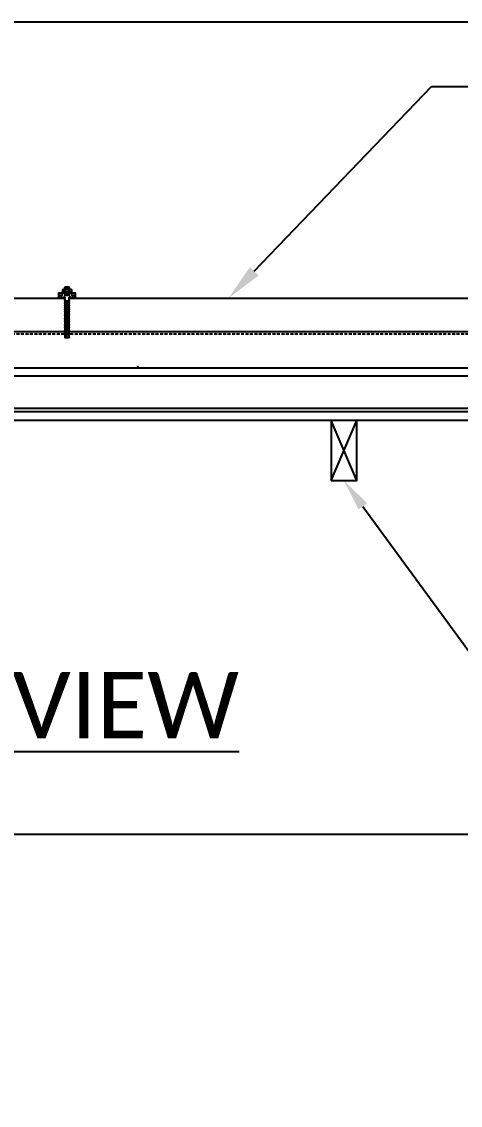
# Model space of a CAD drawing. Header units: inches. Extents: x -456 to 658, y -232 to 0.
# Drawn here: x -108.7 to -72.1, y -90.4 to 0 of the extents above; entities that cross this region are included whole.
import ezdxf
from ezdxf import colors
from ezdxf.entities.mleader import LeaderData, LeaderLine
from ezdxf.math import Vec2, Vec3

# ---------------------------------------------------------------- set-up
doc = ezdxf.new("R2010")
doc.units = ezdxf.units.IN
doc.header["$MEASUREMENT"] = 0
doc.set_wipeout_variables(frame=1)
doc.linetypes.add('HIDDEN', pattern=[0.375, 0.25, -0.125])
doc.layers.add('_Defpoints', color=7, linetype='Continuous', lineweight=25, plot=False)
doc.layers.add('IR_MOD', color=3, linetype='Continuous')
doc.layers.add('IR_RACK_MIDCLAMP', color=212, linetype='Continuous')
doc.styles.get("Standard").update_dxf_attribs({"font": 'arial.ttf'})
doc.styles.add('Tahoma', font='tahoma.ttf')

# ---------------------------------------------------------------- blocks, each defined once
blk = doc.blocks.new('*U25')
for p, q in [((0, 0), (1.5, 3.5)), ((1.5, 0), (0, 3.5))]:
    blk.add_line(p, q)
blk.add_lwpolyline([(0, 0), (1.5, 0), (1.5, 3.5), (0, 3.5)], close=True)
blk = doc.blocks.new('IR_Clamp Mid IG Front')
at = {"linetype": 'HIDDEN'}
blk.add_lwpolyline([(-0.5, 0), (0.5, 0), (0.5, 0.118), (-0.5, 0.118)], close=True, dxfattribs=at)
for points in [[(-0.5, -0.087, 0.414179), (-0.47, -0.117), (-0.452, -0.117, -0.196787), (-0.431, -0.125), (-0.405, -0.151), (-0.379, -0.125, -0.197061), (-0.358, -0.117), (-0.317, -0.117, -0.196787), (-0.296, -0.125), (-0.255, -0.166), (-0.214, -0.125, -0.197061), (-0.193, -0.117), (-0.16, -0.117, -0.414179), (-0.13, -0.146), (-0.13, -0.309, 0.414179), (-0.1, -0.338), (0.1, -0.338, 0.414248), (0.13, -0.308), (0.13, -0.147, -0.414248), (0.16, -0.117), (0.193, -0.117, -0.196787), (0.214, -0.125), (0.255, -0.166), (0.296, -0.125, -0.197061), (0.317, -0.117), (0.358, -0.117, -0.196787), (0.379, -0.125), (0.405, -0.151), (0.431, -0.125, -0.197061), (0.452, -0.117), (0.47, -0.117, 0.414248), (0.5, -0.087), (0.5, 0.118), (-0.5, 0.118)], [(-0.47, -0.137), (-0.452, -0.137, -0.196787), (-0.431, -0.146), (-0.405, -0.172), (-0.405, -0.151), (-0.431, -0.125, 0.196787), (-0.452, -0.117), (-0.47, -0.117, -0.414179), (-0.5, -0.087), (-0.5, -0.107, 0.414179)], [(-0.405, -0.151), (-0.405, -0.172), (-0.379, -0.146, -0.197061), (-0.358, -0.137), (-0.317, -0.137, -0.196787), (-0.296, -0.146), (-0.255, -0.186), (-0.255, -0.166), (-0.296, -0.125, 0.196787), (-0.317, -0.117), (-0.358, -0.117, 0.197061), (-0.379, -0.125)], [(-0.255, -0.166), (-0.255, -0.186), (-0.214, -0.146, -0.197061), (-0.193, -0.137), (-0.16, -0.137, -0.414179), (-0.13, -0.167), (-0.13, -0.146, 0.414179), (-0.16, -0.117), (-0.193, -0.117, 0.197061), (-0.214, -0.125)], [(-0.1, -0.359), (0.1, -0.359, 0.414248), (0.13, -0.329), (0.13, -0.308, -0.414248), (0.1, -0.338), (-0.1, -0.338, -0.414179), (-0.13, -0.309), (-0.13, -0.329, 0.414179)], [(0.13, -0.147), (0.13, -0.167, -0.414248), (0.16, -0.137), (0.193, -0.137, -0.196787), (0.214, -0.146), (0.255, -0.186), (0.255, -0.166), (0.214, -0.125, 0.196787), (0.193, -0.117), (0.16, -0.117, 0.414248)], [(0.255, -0.166), (0.255, -0.186), (0.296, -0.146, -0.197061), (0.317, -0.137), (0.358, -0.137, -0.196787), (0.379, -0.146), (0.405, -0.172), (0.405, -0.151), (0.379, -0.125, 0.196787), (0.358, -0.117), (0.317, -0.117, 0.197061), (0.296, -0.125)], [(0.405, -0.151), (0.405, -0.172), (0.431, -0.146, -0.197061), (0.452, -0.137), (0.47, -0.137, 0.414248), (0.5, -0.107), (0.5, -0.087, -0.414248), (0.47, -0.117), (0.452, -0.117, 0.197061), (0.431, -0.125)]]:
    blk.add_lwpolyline(points, format="xyb", close=True)
blk = doc.blocks.new('*U24')
for points in [[(-0.095, 0.65), (0.095, 0.65), (0.125, 0.629), (0.125, 0.621), (0.095, 0.6), (-0.095, 0.6), (-0.125, 0.621), (-0.125, 0.629)], [(-0.095, 0.6), (0.095, 0.6), (0.125, 0.579), (0.125, 0.571), (0.095, 0.55), (-0.095, 0.55), (-0.125, 0.571), (-0.125, 0.579)], [(-0.095, 0.55), (0.095, 0.55), (0.125, 0.529), (0.125, 0.521), (0.095, 0.5), (-0.095, 0.5), (-0.125, 0.521), (-0.125, 0.529)], [(-0.095, 0.5), (0.095, 0.5), (0.125, 0.479), (0.125, 0.471), (0.095, 0.45), (-0.095, 0.45), (-0.125, 0.471), (-0.125, 0.479)], [(-0.095, 0.45), (0.095, 0.45), (0.125, 0.429), (0.125, 0.421), (0.095, 0.4), (-0.095, 0.4), (-0.125, 0.421), (-0.125, 0.429)], [(-0.095, 0.4), (0.095, 0.4), (0.125, 0.379), (0.125, 0.371), (0.095, 0.35), (-0.095, 0.35), (-0.125, 0.371), (-0.125, 0.379)], [(-0.095, 0.35), (0.095, 0.35), (0.125, 0.329), (0.125, 0.321), (0.095, 0.3), (-0.095, 0.3), (-0.125, 0.321), (-0.125, 0.329)], [(-0.095, 0.3), (0.095, 0.3), (0.125, 0.279), (0.125, 0.271), (0.095, 0.25), (-0.095, 0.25), (-0.125, 0.271), (-0.125, 0.279)], [(-0.095, 0.25), (0.095, 0.25), (0.125, 0.229), (0.125, 0.221), (0.095, 0.2), (-0.095, 0.2), (-0.125, 0.221), (-0.125, 0.229)], [(-0.095, 0.2), (0.095, 0.2), (0.125, 0.179), (0.125, 0.171), (0.095, 0.15), (-0.095, 0.15), (-0.125, 0.171), (-0.125, 0.179)], [(-0.095, 0.15), (0.095, 0.15), (0.125, 0.129), (0.125, 0.121), (0.095, 0.1), (-0.095, 0.1), (-0.125, 0.121), (-0.125, 0.129)], [(-0.095, 0.1), (0.095, 0.1), (0.125, 0.079), (0.125, 0.071), (0.095, 0.05), (-0.095, 0.05), (-0.125, 0.071), (-0.125, 0.079)], [(-0.095, 0.05), (0.095, 0.05), (0.125, 0.029), (0.125, 0.021), (0.095, 0), (-0.095, 0), (-0.125, 0.021), (-0.125, 0.029)], [(-0.095, 0), (0.095, 0), (0.125, -0.021), (0.125, -0.029), (0.095, -0.05), (-0.095, -0.05), (-0.125, -0.029), (-0.125, -0.021)], [(-0.095, -0.05), (0.095, -0.05), (0.125, -0.071), (0.125, -0.079), (0.095, -0.1), (-0.095, -0.1), (-0.125, -0.079), (-0.125, -0.071)], [(-0.095, -0.1), (0.095, -0.1), (0.125, -0.121), (0.125, -0.129), (0.095, -0.15), (-0.095, -0.15), (-0.125, -0.129), (-0.125, -0.121)], [(-0.095, -0.15), (0.095, -0.15), (0.125, -0.171), (0.125, -0.179), (0.095, -0.2), (-0.095, -0.2), (-0.125, -0.179), (-0.125, -0.171)], [(-0.095, -0.2), (0.095, -0.2), (0.125, -0.221), (0.125, -0.229), (0.095, -0.25), (-0.095, -0.25), (-0.125, -0.229), (-0.125, -0.221)], [(-0.095, -0.25), (0.095, -0.25), (0.125, -0.271), (0.125, -0.279), (0.095, -0.3), (-0.095, -0.3), (-0.125, -0.279), (-0.125, -0.271)], [(-0.095, -0.3), (0.095, -0.3), (0.125, -0.321), (0.125, -0.329), (0.095, -0.35), (-0.095, -0.35), (-0.125, -0.329), (-0.125, -0.321)], [(-0.095, -0.35), (0.095, -0.35), (0.125, -0.371), (0.125, -0.379), (0.095, -0.4), (-0.095, -0.4), (-0.125, -0.379), (-0.125, -0.371)], [(-0.095, -0.4), (0.095, -0.4), (0.125, -0.421), (0.125, -0.429), (0.095, -0.45), (-0.095, -0.45), (-0.125, -0.429), (-0.125, -0.421)], [(-0.095, -0.45), (0.095, -0.45), (0.125, -0.479), (0.095, -0.5), (-0.095, -0.5), (-0.125, -0.479), (-0.125, -0.471)], [(-0.095, -0.5), (0.095, -0.5), (0.125, -0.521), (0.125, -0.529), (0.095, -0.55), (-0.095, -0.55), (-0.125, -0.529), (-0.125, -0.521)], [(-0.095, -0.55), (0.095, -0.55), (0.125, -0.571), (0.125, -0.579), (0.095, -0.6), (-0.095, -0.6), (-0.125, -0.579), (-0.125, -0.571)], [(-0.095, -0.6), (0.095, -0.6), (0.125, -0.621), (0.125, -0.629), (0.095, -0.65), (-0.095, -0.65), (-0.125, -0.629), (-0.125, -0.621)], [(-0.095, -0.65), (0.095, -0.65), (0.125, -0.671), (0.125, -0.679), (0.095, -0.7), (-0.095, -0.7), (-0.125, -0.679), (-0.125, -0.671)], [(-0.095, -0.7), (0.095, -0.7), (0.125, -0.721), (0.125, -0.729), (0.095, -0.75), (-0.095, -0.75), (-0.125, -0.729), (-0.125, -0.721)], [(-0.095, -0.75), (0.095, -0.75), (0.125, -0.771), (0.125, -0.779), (0.095, -0.8), (-0.095, -0.8), (-0.125, -0.779), (-0.125, -0.771)], [(-0.095, -0.8), (0.095, -0.8), (0.125, -0.821), (0.125, -0.829), (0.095, -0.85), (-0.095, -0.85), (-0.125, -0.829), (-0.125, -0.821)], [(-0.095, -0.85), (0.095, -0.85), (0.125, -0.871), (0.125, -0.879), (0.095, -0.9), (-0.095, -0.9), (-0.125, -0.879), (-0.125, -0.871)], [(-0.095, -0.9), (0.095, -0.9), (0.125, -0.921), (0.125, -0.929), (0.095, -0.95), (-0.095, -0.95), (-0.125, -0.929), (-0.125, -0.921)], [(-0.095, -0.95), (0.095, -0.95), (0.125, -0.971), (0.125, -0.979), (0.095, -1), (-0.095, -1), (-0.125, -0.979), (-0.125, -0.971)], [(-0.095, -1), (0.095, -1), (0.125, -1.021), (0.125, -1.029), (0.095, -1.05), (-0.095, -1.05), (-0.125, -1.029), (-0.125, -1.021)], [(-0.095, -1.05), (0.095, -1.05), (0.125, -1.071), (0.125, -1.079), (0.095, -1.1), (-0.095, -1.1), (-0.125, -1.079), (-0.125, -1.071)], [(-0.095, -1.1), (0.095, -1.1), (0.125, -1.121), (0.125, -1.129), (0.095, -1.15), (-0.095, -1.15), (-0.125, -1.129), (-0.125, -1.121)], [(-0.095, -1.15), (0.095, -1.15), (0.125, -1.171), (0.125, -1.179), (0.095, -1.2), (-0.095, -1.2), (-0.125, -1.179), (-0.125, -1.171)], [(-0.095, -1.2), (0.095, -1.2), (0.125, -1.221), (0.125, -1.229), (0.095, -1.25), (-0.095, -1.25), (-0.125, -1.229), (-0.125, -1.221)], [(-0.095, -1.25), (0.095, -1.25), (0.125, -1.271), (0.125, -1.279), (0.095, -1.3), (-0.095, -1.3), (-0.125, -1.279), (-0.125, -1.271)], [(-0.095, -1.3), (0.095, -1.3), (0.125, -1.321), (0.125, -1.329), (0.095, -1.35), (-0.095, -1.35), (-0.125, -1.329), (-0.125, -1.321)], [(-0.095, -1.35), (0.095, -1.35), (0.125, -1.371), (0.125, -1.379), (0.095, -1.4), (-0.095, -1.4), (-0.125, -1.379), (-0.125, -1.371)], [(-0.095, -1.4), (0.095, -1.4), (0.125, -1.421), (0.125, -1.429), (0.095, -1.45), (-0.095, -1.45), (-0.125, -1.429), (-0.125, -1.421)], [(-0.095, -1.45), (0.095, -1.45), (0.125, -1.471), (0.125, -1.479), (0.095, -1.5), (-0.095, -1.5), (-0.125, -1.479), (-0.125, -1.471)], [(-0.095, -1.5), (0.095, -1.5), (0.125, -1.521), (0.125, -1.529), (0.095, -1.55), (-0.095, -1.55), (-0.125, -1.529), (-0.125, -1.521)], [(-0.095, -1.55), (0.095, -1.55), (0.125, -1.571), (0.125, -1.579), (0.095, -1.6), (-0.095, -1.6), (-0.125, -1.579), (-0.125, -1.571)], [(-0.095, -1.6), (0.095, -1.6), (0.125, -1.621), (0.125, -1.629), (0.095, -1.65), (-0.095, -1.65), (-0.125, -1.629), (-0.125, -1.621)], [(-0.095, -1.65), (0.095, -1.65), (0.125, -1.671), (0.125, -1.679), (0.095, -1.7), (-0.095, -1.7), (-0.125, -1.679), (-0.125, -1.671)], [(-0.095, -1.7), (0.095, -1.7), (0.125, -1.721), (0.125, -1.729), (0.095, -1.75), (-0.095, -1.75), (-0.125, -1.729), (-0.125, -1.721)], [(-0.095, -1.75), (0.095, -1.75), (0.125, -1.771), (0.125, -1.779), (0.095, -1.8), (-0.095, -1.8), (-0.125, -1.779), (-0.125, -1.771)], [(-0.095, -1.8), (0.095, -1.8), (0.125, -1.821), (0.125, -1.829), (0.095, -1.85), (-0.095, -1.85), (-0.125, -1.829), (-0.125, -1.821)], [(-0.095, -1.85), (0.095, -1.85), (0.125, -1.871), (0.125, -1.879), (0.095, -1.9), (-0.095, -1.9), (-0.125, -1.879), (-0.125, -1.871)], [(-0.095, -1.9), (0.095, -1.9), (0.125, -1.921), (0.125, -1.929), (0.095, -1.95), (-0.095, -1.95), (-0.125, -1.929), (-0.125, -1.921)], [(-0.095, -1.95), (0.095, -1.95), (0.125, -1.971), (0.125, -1.979), (0.095, -2), (-0.095, -2), (-0.125, -1.979), (-0.125, -1.971)], [(-0.095, -2), (0.095, -2), (0.125, -2.021), (0.125, -2.029), (0.095, -2.05), (-0.095, -2.05), (-0.125, -2.029), (-0.125, -2.021)], [(-0.035, -2.12), (-0.035, -2.125), (-0.017, -2.104), (-0.017, -2.1), (-0.018, -2.1)], [(0, -2.12), (0, -2.125), (-0.017, -2.104), (-0.017, -2.1), (-0.017, -2.1)], [(0, -2.12), (0, -2.125), (0.018, -2.104), (0.018, -2.1), (0.017, -2.1)], [(0.035, -2.12), (0.035, -2.125), (0.018, -2.104), (0.018, -2.1), (0.018, -2.1)], [(0.035, -2.12), (0.035, -2.125), (0.053, -2.104), (0.053, -2.1), (0.052, -2.1)], [(0.07, -2.12), (0.07, -2.125), (0.053, -2.104), (0.053, -2.1), (0.053, -2.1)], [(0.07, -2.12), (0.07, -2.125), (0.088, -2.104), (0.088, -2.1), (0.087, -2.1)], [(0.105, -2.12), (0.105, -2.125), (0.088, -2.104), (0.088, -2.1), (0.088, -2.1)], [(0.105, -2.12), (0.105, -2.125), (0.123, -2.103), (0.122, -2.1)]]:
    blk.add_lwpolyline(points, close=True)
for points in [[(-0.095, -2.05), (0.095, -2.05), (0.121, -2.068, -0.244698), (0.125, -2.076), (0.125, -2.079), (0.125, -2.091, 0.231287), (0.129, -2.099, -0.271671), (0.13, -2.103, 0.347708), (0.128, -2.1, -0.34181), (0.12, -2.09), (0.108, -2.09), (0.097, -2.104), (0.086, -2.09), (0.076, -2.09), (0.065, -2.104), (0.054, -2.09), (0.044, -2.09), (0.032, -2.104), (0.021, -2.09), (0.011, -2.09), (0, -2.104), (-0.011, -2.09), (-0.021, -2.09), (-0.032, -2.104), (-0.044, -2.09), (-0.054, -2.09), (-0.065, -2.104), (-0.076, -2.09), (-0.086, -2.09), (-0.097, -2.104), (-0.108, -2.09), (-0.12, -2.09, -0.34181), (-0.128, -2.1, 0.286938), (-0.13, -2.102, -0.263682), (-0.129, -2.099, 0.231334), (-0.125, -2.091), (-0.125, -2.076, -0.244698), (-0.121, -2.068)], [(-0.128, -2.1, 0.347711), (-0.13, -2.103, -0.371886), (-0.127, -2.1), (-0.118, -2.1, 0.357734), (-0.108, -2.09), (-0.12, -2.09, -0.34181)], [(-0.125, -2.103), (-0.13, -2.103, -0.414975), (-0.127, -2.1), (-0.122, -2.1, 0.265315)], [(-0.041, -2.12), (-0.054, -2.104), (-0.071, -2.125), (-0.089, -2.104), (-0.106, -2.125), (-0.125, -2.103), (-0.13, -2.103), (-0.13, -2.287, 0.414214), (-0.127, -2.29), (-0.039, -2.29), (-0.039, -2.12)], [(-0.106, -2.125), (-0.125, -2.103, -0.267964), (-0.122, -2.1), (-0.105, -2.12, 0.211132)], [(-0.089, -2.104), (-0.106, -2.125, -0.211132), (-0.105, -2.12), (-0.088, -2.1, 0.133486)], [(-0.071, -2.125), (-0.089, -2.104, -0.133486), (-0.088, -2.1), (-0.087, -2.1), (-0.07, -2.12, 0.211132)], [(-0.085, -2.1, 0.16588), (-0.082, -2.099, 0.155993), (-0.076, -2.09), (-0.086, -2.09, -0.294098), (-0.088, -2.1)], [(-0.054, -2.104), (-0.071, -2.125, -0.211132), (-0.07, -2.12), (-0.053, -2.1, 0.133486)], [(-0.051, -2.1, 0.16588), (-0.049, -2.099, 0.101062), (-0.044, -2.09), (-0.054, -2.09, -0.086713), (-0.052, -2.097, -0.160408), (-0.053, -2.099), (-0.053, -2.1)], [(-0.041, -2.12), (-0.054, -2.104, -0.133486), (-0.053, -2.1), (-0.052, -2.1), (-0.037, -2.118), (-0.035, -2.12), (-0.035, -2.125), (-0.039, -2.12)], [(0.13, -2.103), (0.123, -2.103), (0.105, -2.125), (0.088, -2.104), (0.07, -2.125), (0.053, -2.104), (0.035, -2.125), (0.018, -2.104), (0, -2.125), (-0.017, -2.104), (-0.035, -2.125), (-0.039, -2.12), (-0.039, -2.29), (0.127, -2.29, 0.414214), (0.13, -2.287)], [(-0.017, -2.1, 0.16588), (-0.016, -2.099, 0.035031), (-0.011, -2.09), (-0.021, -2.09, -0.068056), (-0.018, -2.099, -0.207472), (-0.018, -2.1)], [(0.017, -2.1, -0.16588), (0.016, -2.099, -0.035031), (0.011, -2.09), (0.021, -2.09, 0.068056), (0.018, -2.099, 0.207472), (0.018, -2.1)], [(0.051, -2.1, -0.16588), (0.049, -2.099, -0.101062), (0.044, -2.09), (0.054, -2.09, 0.086713), (0.052, -2.097, 0.160408), (0.053, -2.099), (0.053, -2.1)], [(0.085, -2.1, -0.16588), (0.082, -2.099, -0.155993), (0.076, -2.09), (0.086, -2.09, 0.294098), (0.088, -2.1)], [(0.128, -2.1, -0.347711), (0.13, -2.103, 0.371886), (0.127, -2.1), (0.118, -2.1, -0.357734), (0.108, -2.09), (0.12, -2.09, 0.34181)], [(0.123, -2.103), (0.13, -2.103, 0.40217), (0.127, -2.1), (0.122, -2.1)]]:
    blk.add_lwpolyline(points, format="xyb", close=True)
for points in [[(-0.097, -2.104), (-0.105, -2.12)], [(-0.065, -2.104), (-0.07, -2.12)], [(-0.032, -2.104), (-0.035, -2.12)], [(0, -2.104), (0, -2.12)], [(0.032, -2.104), (0.035, -2.12)], [(0.065, -2.104), (0.07, -2.12)], [(0.097, -2.104), (0.105, -2.12)]]:
    blk.add_lwpolyline(points)
blk.add_wipeout([(-0.126, 0.515), (-0.126, -0.197), (0.126, -0.197), (0.126, 0.515)])
for points in [[(-0.253, 0.345), (-0.253, 0.5), (-0.219, 0.515), (0.219, 0.515), (0.253, 0.5), (0.253, 0.345), (0.297, 0.319), (0.297, 0.284), (0.295, 0.279), (-0.295, 0.279), (-0.297, 0.284), (-0.297, 0.319)], [(-0.297, 0.284), (-0.295, 0.279), (-0.272, 0.279), (-0.272, 0.289), (-0.239, 0.279), (-0.176, 0.279), (-0.176, 0.289), (-0.119, 0.279), (-0.032, 0.279), (-0.032, 0.289), (0.033, 0.279), (0.119, 0.279), (0.119, 0.289), (0.176, 0.279), (0.239, 0.279), (0.239, 0.289), (0.272, 0.279), (0.295, 0.279), (0.297, 0.284), (0.297, 0.319), (-0.297, 0.319)]]:
    blk.add_lwpolyline(points, close=True)
for points in [[(-0.253, 0.345), (-0.253, 0.5, -0.249894), (-0.126, 0.5), (-0.126, 0.345, 0.309378)], [(-0.126, 0.345), (-0.126, 0.5, -0.124917), (0.126, 0.5), (0.126, 0.345, 0.154701)], [(0.126, 0.345), (0.126, 0.5, -0.249894), (0.253, 0.5), (0.253, 0.345, 0.309401)]]:
    blk.add_lwpolyline(points, format="xyb", close=True)
blk.add_blockref('IR_Clamp Mid IG Front', (0, 0.161))

msp = doc.modelspace()

# ---------------------------------------------------------------- linework, layer by layer
for points in [[(0, -25.88019), (-219.36285, -25.88019)], [(0.06297, -28.91307), (-219.29988, -28.91307)], [(0.06407, -29.59547), (-219.29879, -29.59547)], [(0, -32.28212), (-228.1713, -32.28212)], [(0, -32.56878), (-228.1713, -32.56878)], [(0, -33.28543), (-228.1713, -33.28543)], [(-228.17135, -67.80228), (-0.00022, -67.80229), (-0.00022, -231.77137), (-228.17117, -231.77136)]]:
    msp.add_lwpolyline(points)
at = {"layer": '_Defpoints', "linetype": 'HIDDEN'}
msp.add_lwpolyline([(-219.36285, -26.06652), (0, -26.06652)], dxfattribs=at)
at = {"layer": '_Defpoints'}
msp.add_point((-98.96525, -28.81846), dxfattribs=at)
at = {"layer": 'IR_MOD'}
for points in [[(-160.95569, -23.07091), (-105.0568, -23.07091), (-105.0568, -25.88019), (-160.95569, -25.88019)], [(-104.69847, -23.07091), (-48.79959, -23.07091), (-48.79959, -25.88019), (-104.69847, -25.88019)]]:
    msp.add_lwpolyline(points, close=True, dxfattribs=at)

# ---------------------------------------------------------------- block references
at = {"xscale": 1.43330475934734, "yscale": 1.43330475934734, "zscale": 1.43330475934734}
msp.add_blockref('*U25', (-82.84058, -38.302), dxfattribs=at)

# ---------------------------------------------------------------- texts
at = {"insert": (-135.512, -59.86315), "char_height": 5.5283605, "width": 158.3636014, "attachment_point": 7}
msp.add_mtext('{\\fCalibri|b0|i0|c0|p34;\\LFRONT VIEW}', dxfattribs=at)

# ---------------------------------------------------------------- leaders
ml = msp.add_multileader_mtext('Standard')
ml.set_content('PV MODULE', color=256, style='Tahoma')
ml.set_leader_properties()
ml.build(insert=Vec2(0, 0))
ml.multileader.update_dxf_attribs({"dogleg_length": 0.36, "arrow_head_size": 3.09594, "scale": 12})
ctx = ml.context
ctx.base_point, ctx.scale, ctx.char_height, ctx.arrow_head_size, ctx.landing_gap_size, ctx.plane_origin = Vec3(-71.06176, -5.40649), 12, 3.224936, 3.09594, 1.54797, Vec3(-89.31746, -25.18718)
notes = []
notes.append((ctx, [(0, (1, 1, 0), (-74.46474, -5.40649), (1, 0), 3.40298, [(0, [(-91.39916, -23.07091)], 0, [])])]))
ctx.mtext.insert, ctx.mtext.flow_direction = Vec3(-69.51379, -3.76046), 5
ml = msp.add_multileader_mtext('Standard')
ml.set_content('(E) RAFTER/TOP CHORDS', color=256, style='Tahoma')
ml.set_leader_properties()
ml.build(insert=Vec2(0, 0))
ml.multileader.update_dxf_attribs({"dogleg_length": 0.36, "arrow_head_size": 2.67355, "scale": 4})
ctx = ml.context
ctx.base_point, ctx.scale, ctx.char_height, ctx.arrow_head_size, ctx.landing_gap_size, ctx.plane_origin = Vec3(-51.9234, -58.05992), 4, 2.6735525, 2.67355, 3.84992, Vec3(-59.21648, -27.34898)
notes.append((ctx, [(0, (1, 1, 0), (-67.32307, -58.05992), (1, 0), 15.39966, [(0, [(-81.7656, -38.302)], 0, [])])]))
ctx.mtext.insert, ctx.mtext.flow_direction = Vec3(-48.07349, -56.35326), 5
for ctx, leaders in notes:
    for number, flags, end, landing, length, lines in leaders:
        leader = LeaderData()
        leader.index, (leader.has_last_leader_line, leader.has_dogleg_vector, leader.attachment_direction) = number, flags
        leader.last_leader_point, leader.dogleg_vector, leader.dogleg_length = Vec3(end), Vec3(landing), length
        for number, points, colour, breaks in lines:
            line = LeaderLine()
            line.index, line.vertices, line.color, line.breaks = number, Vec3.list(points), colors.encode_raw_color(colour), breaks
            leader.lines.append(line)
        ctx.leaders.append(leader)

# ---------------------------------------------------------------- next in the draw order: block references
at = {"layer": 'IR_RACK_MIDCLAMP', "xscale": 1.43330475934734, "yscale": 1.43330475934734, "zscale": 1.43330475934734}
msp.add_blockref('*U24', (-104.8848, -23.07091), dxfattribs=at)

# ---------------------------------------------------------------- next in the draw order: linework, layer by layer
msp.add_lwpolyline([(-228.17117, -67.80228), (-228.1713, 0), (0, 0), (-0.00004, -67.80228)])

doc.saveas('drawing.dxf')
